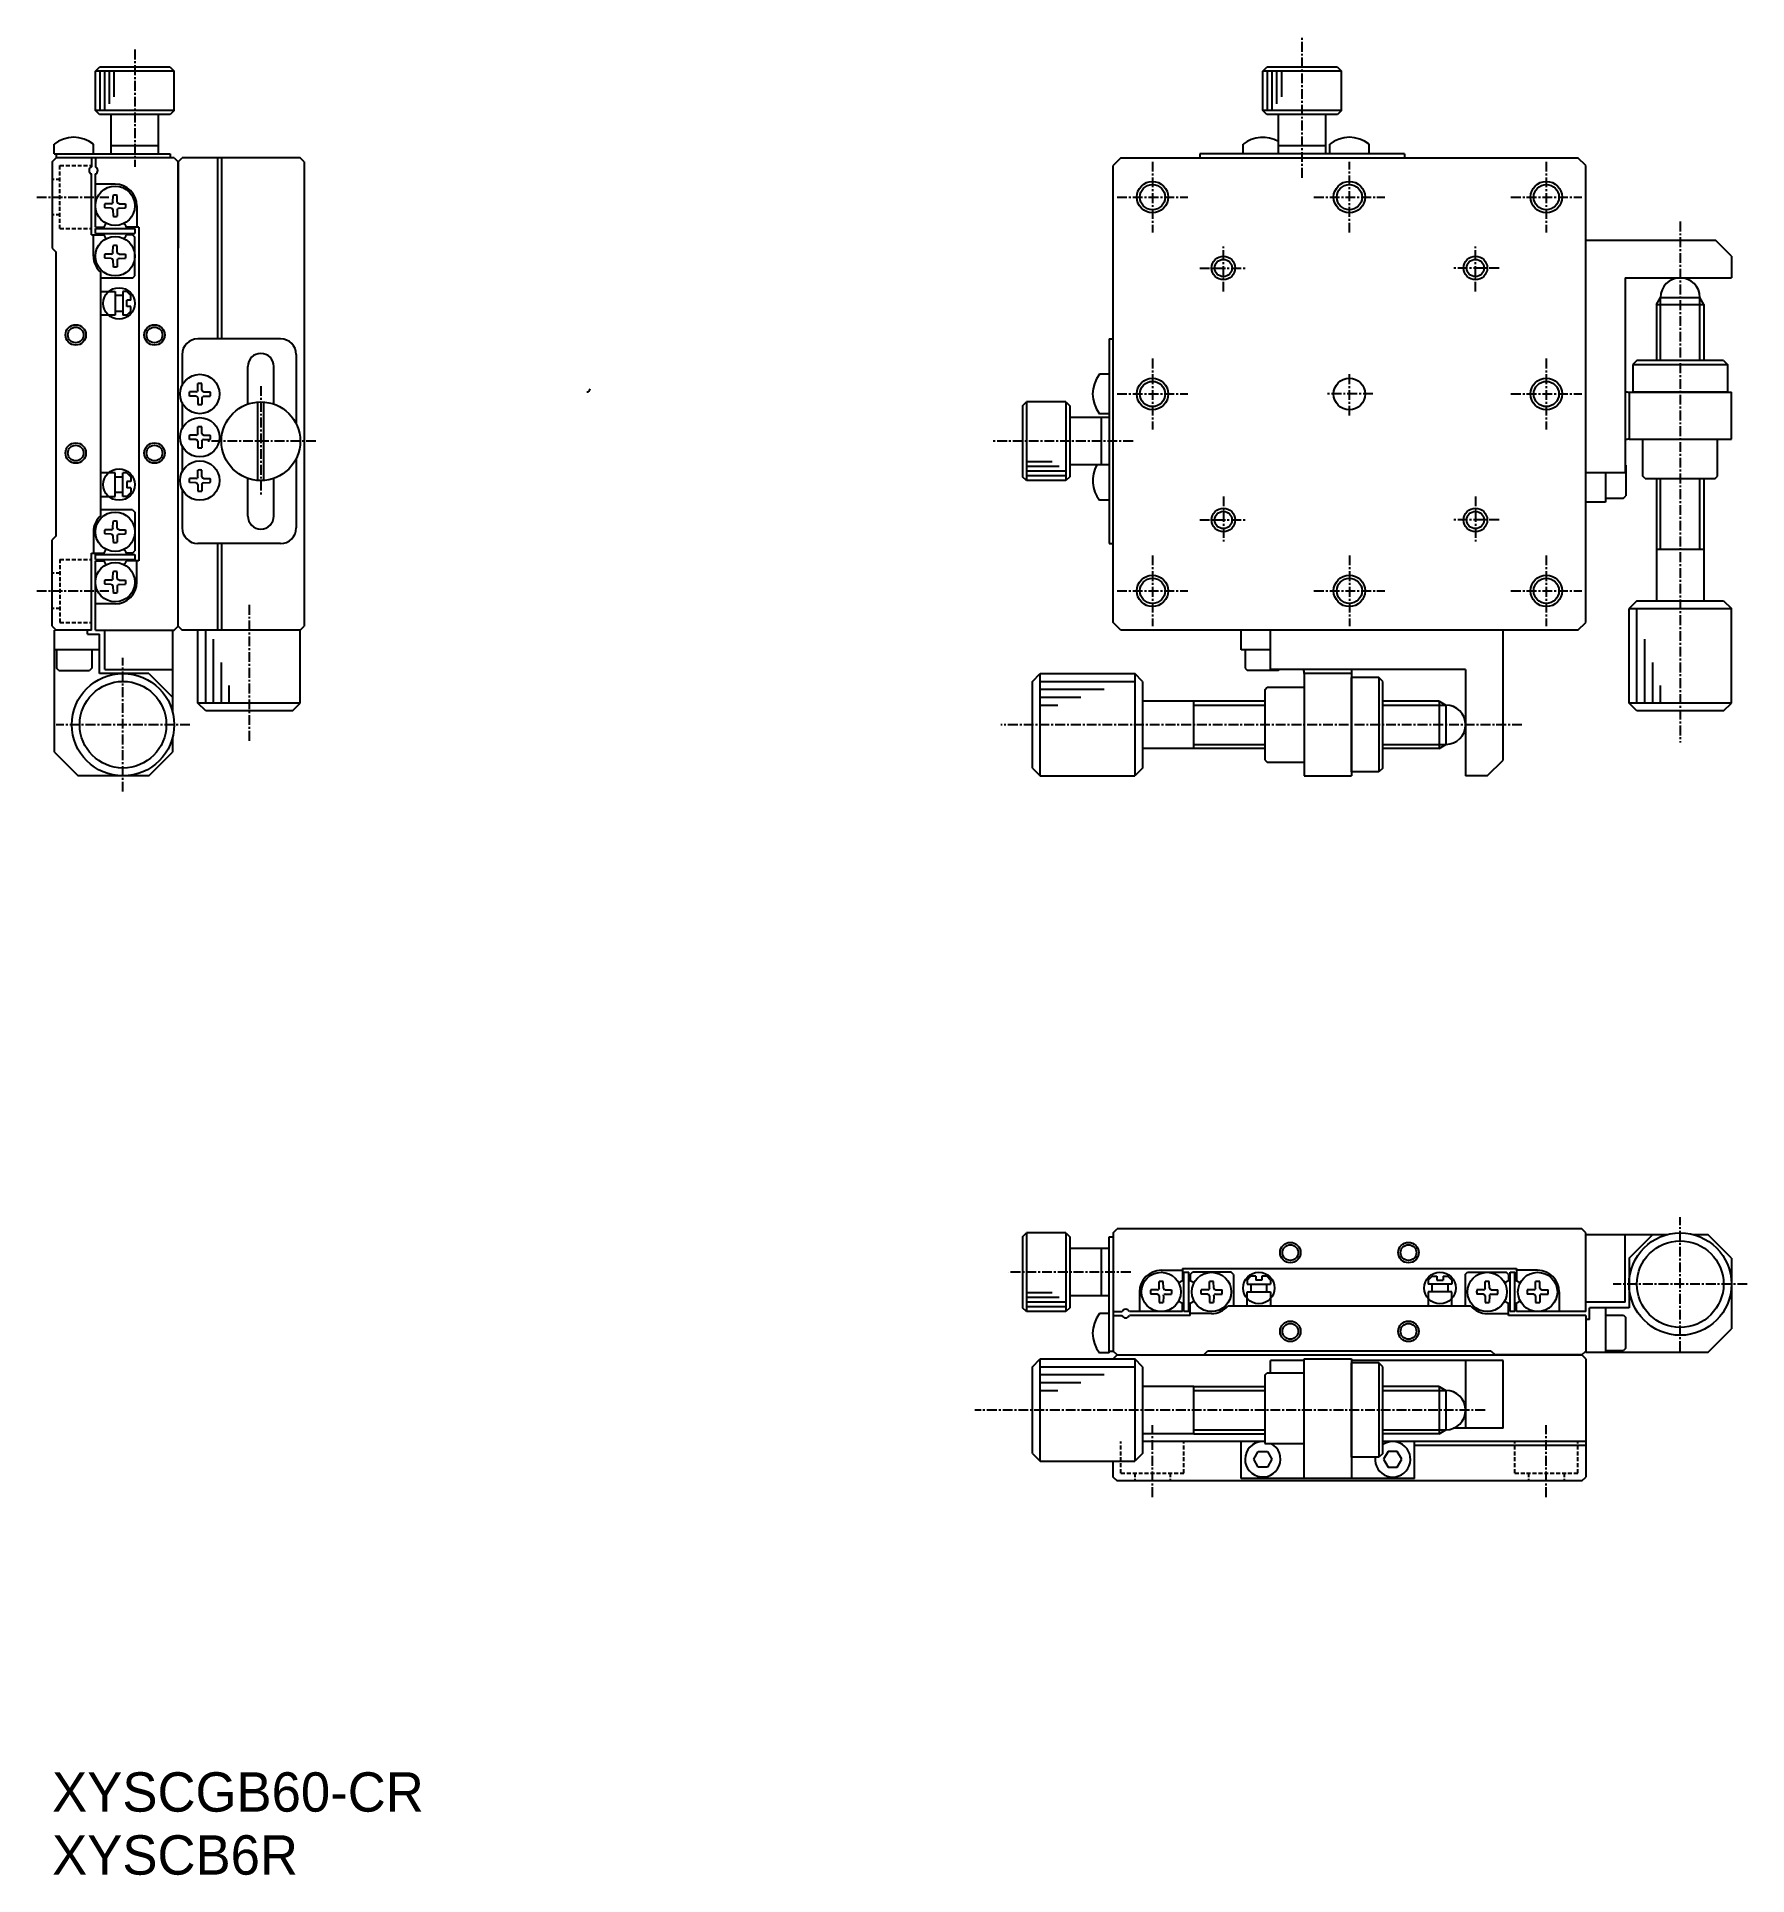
# Model space of a CAD drawing. Extents: x 151 to 368, y 25 to 259.
import ezdxf

# ---------------------------------------------------------------- set-up
doc = ezdxf.new("R2010")
doc.units = 0
doc.linetypes.add('CENTER', pattern=[2, 1.25, -0.25, 0.25, -0.25])
doc.linetypes.add('DASHED', pattern=[0.75, 0.5, -0.25])
doc.layers.get('0').update_dxf_attribs({"linetype": 'CONTINUOUS'})
for name, color, linetype in [('001', 7, 'CONTINUOUS'), ('006', 7, 'CONTINUOUS'), ('CENTER', 1, 'CENTER')]:
    doc.layers.add(name, color=color, linetype=linetype)

# ---------------------------------------------------------------- blocks, each defined once
blk = doc.blocks.new('ETC-2')
at = {"layer": '001'}
for p, q in [((177.239538, 52.946745), (176.662188, 51.946745)), ((176.662188, 51.946745), (177.239538, 50.946745)), ((178.394239, 52.946745), (177.239538, 52.946745)), ((178.971589, 51.946745), (178.394239, 52.946745)), ((178.394239, 50.946745), (178.971589, 51.946745)), ((177.239538, 50.946745), (178.394239, 50.946745))]:
    blk.add_line(p, q, dxfattribs=at)
blk = doc.blocks.new('ETC-3')
at = {"layer": '001'}
for p, q in [((160.162186, 51.946745), (160.739536, 52.946745)), ((160.739536, 50.946745), (160.162186, 51.946745)), ((160.739536, 52.946745), (161.894237, 52.946745)), ((161.894237, 52.946745), (162.471587, 51.946745)), ((162.471587, 51.946745), (161.894237, 50.946745)), ((161.894237, 50.946745), (160.739536, 50.946745))]:
    blk.add_line(p, q, dxfattribs=at)

msp = doc.modelspace()

# ---------------------------------------------------------------- linework, layer by layer
at = {"color": 3, "linetype": 'CONTINUOUS'}
for p, q in [((168.41, 254.42), (158.41, 254.42)), ((159.01, 249.42), (159.01, 254.42)), ((159.61, 249.42), (159.61, 254.42)), ((160.21, 250.28), (160.21, 254.42)), ((160.81, 251.15), (160.81, 254.42)), ((316.61, 254.42), (306.61, 254.42)), ((307.21, 249.42), (307.21, 254.42)), ((307.81, 249.42), (307.81, 254.42)), ((308.41, 250.28), (308.41, 254.42)), ((309.01, 251.15), (309.01, 254.42)), ((168.41, 249.42), (158.41, 249.42)), ((316.61, 249.42), (306.61, 249.42)), ((357.11, 217.67), (357.11, 225.67)), ((362.11, 217.67), (362.11, 225.67)), ((353.61, 217.17), (365.61, 217.17)), ((276.61, 212.42), (276.61, 202.42)), ((281.61, 212.42), (281.61, 202.42)), ((279.88, 204.82), (276.61, 204.82)), ((280.75, 204.22), (276.61, 204.22)), ((281.61, 203.62), (276.61, 203.62)), ((281.61, 203.02), (276.61, 203.02)), ((357.11, 193.67), (357.11, 202.67)), ((362.11, 193.67), (362.11, 202.67)), ((353.11, 186.17), (366.11, 186.17)), ((354.11, 174.17), (354.11, 186.17)), ((172.41, 174.17), (172.41, 183.42)), ((173.41, 174.17), (173.41, 182.29)), ((355.11, 174.17), (355.11, 182.29)), ((174.41, 174.17), (174.41, 179.34)), ((278.36, 164.92), (278.36, 177.92)), ((290.36, 177.92), (290.36, 164.92)), ((356.11, 174.17), (356.11, 179.34)), ((175.41, 174.17), (175.41, 176.4)), ((278.36, 176.92), (290.36, 176.92)), ((278.36, 175.92), (286.48, 175.92)), ((321.36, 177.42), (321.36, 165.42)), ((357.11, 174.17), (357.11, 176.4)), ((184.41, 174.17), (171.41, 174.17)), ((278.36, 174.92), (283.53, 174.92)), ((278.36, 173.92), (280.6, 173.92)), ((297.86, 173.92), (306.86, 173.92)), ((321.86, 173.92), (329.86, 173.92)), ((366.11, 174.17), (353.11, 174.17)), ((297.86, 168.92), (306.86, 168.92)), ((321.86, 168.92), (329.86, 168.92)), ((276.61, 106.88), (276.61, 96.88)), ((281.61, 106.88), (281.61, 96.88)), ((279.88, 99.28), (276.61, 99.28)), ((280.75, 98.68), (276.61, 98.68)), ((281.61, 98.08), (276.61, 98.08)), ((281.61, 97.48), (276.61, 97.48)), ((278.36, 77.88), (278.36, 90.88)), ((278.36, 89.88), (290.36, 89.88)), ((278.36, 88.88), (286.48, 88.88)), ((290.36, 90.88), (290.36, 77.88)), ((321.36, 90.38), (321.36, 78.38)), ((278.36, 87.88), (283.53, 87.88)), ((278.36, 86.88), (280.6, 86.88)), ((297.86, 86.88), (306.86, 86.88)), ((321.86, 86.88), (329.86, 86.88)), ((297.86, 81.88), (306.86, 81.88)), ((321.86, 81.88), (329.86, 81.88))]:
    msp.add_line(p, q, dxfattribs=at)
at = {"color": 3, "linetype": 'DASHED'}
for p, q in [((153.91, 240.67), (152.91, 240.67)), ((153.91, 234.42), (153.91, 242.42)), ((153.91, 242.42), (157.91, 242.42)), ((153.91, 236.17), (152.91, 236.17)), ((153.91, 234.42), (157.91, 234.42)), ((153.91, 192.42), (153.91, 184.42)), ((153.91, 192.42), (157.91, 192.42)), ((153.91, 190.67), (152.91, 190.67)), ((153.91, 186.17), (152.91, 186.17)), ((153.91, 184.42), (157.91, 184.42)), ((288.61, 76.38), (288.61, 80.38)), ((296.61, 76.38), (296.61, 80.38)), ((338.61, 76.38), (338.61, 80.38)), ((346.61, 76.38), (346.61, 80.38)), ((288.61, 76.38), (296.61, 76.38)), ((290.36, 76.38), (290.36, 75.38)), ((294.86, 76.38), (294.86, 75.38)), ((338.61, 76.38), (346.61, 76.38)), ((340.36, 76.38), (340.36, 75.38)), ((344.86, 76.38), (344.86, 75.38))]:
    msp.add_line(p, q, dxfattribs=at)
at = {"color": 3, "linetype": 'CONTINUOUS'}
for centre, radius in [((292.61, 238.42), 2), ((317.61, 238.42), 2), ((342.61, 238.42), 2), ((301.61, 229.42), 1.5), ((333.61, 229.42), 1.5), ((161.41, 224.92), 2), ((155.91, 220.92), 1.3), ((165.91, 220.92), 1.3), ((292.61, 213.42), 2), ((342.61, 213.42), 2), ((155.91, 205.92), 1.3), ((165.91, 205.92), 1.3), ((161.41, 201.92), 2), ((301.61, 197.42), 1.5), ((333.61, 197.42), 1.5), ((292.61, 188.42), 2), ((317.61, 188.42), 2), ((342.61, 188.42), 2), ((161.91, 171.42), 5.5), ((310.11, 104.38), 1.3), ((325.11, 104.38), 1.3), ((359.61, 100.38), 5.5), ((306.11, 99.88), 2), ((329.11, 99.88), 2), ((310.11, 94.38), 1.3), ((325.11, 94.38), 1.3)]:
    msp.add_circle(centre, radius, dxfattribs=at)
at = {"layer": '001'}
for p, q in [((158.41, 254.42), (158.91, 254.92)), ((167.91, 254.92), (158.91, 254.92)), ((167.91, 254.92), (168.41, 254.42)), ((306.61, 254.42), (307.11, 254.92)), ((316.11, 254.92), (307.11, 254.92)), ((316.11, 254.92), (316.61, 254.42)), ((158.41, 249.42), (158.41, 254.42)), ((168.41, 249.42), (168.41, 254.42)), ((306.61, 249.42), (306.61, 254.42)), ((316.61, 249.42), (316.61, 254.42)), ((158.91, 248.92), (158.41, 249.42)), ((167.91, 248.92), (158.91, 248.92)), ((160.41, 243.92), (160.41, 248.92)), ((166.41, 243.92), (166.41, 248.92)), ((168.41, 249.42), (167.91, 248.92)), ((307.11, 248.92), (306.61, 249.42)), ((316.11, 248.92), (307.11, 248.92)), ((308.61, 243.92), (308.61, 248.92)), ((314.61, 243.92), (314.61, 248.92)), ((316.61, 249.42), (316.11, 248.92)), ((152.91, 242.92), (153.41, 243.42)), ((152.91, 242.92), (152.91, 231.92)), ((153.16, 243.92), (153.16, 245.14)), ((153.16, 243.92), (167.91, 243.92)), ((153.41, 243.92), (153.41, 243.42)), ((168.41, 243.42), (153.41, 243.42)), ((157.91, 243.42), (157.91, 242.28)), ((158.16, 243.92), (158.16, 245.14)), ((158.41, 243.42), (158.41, 242.28)), ((166.41, 244.92), (160.41, 244.92)), ((167.91, 243.92), (167.91, 243.42)), ((168.41, 243.42), (168.91, 242.92)), ((168.91, 242.92), (169.41, 243.42)), ((168.91, 183.92), (168.91, 242.92)), ((168.91, 242.92), (168.91, 231.92)), ((184.41, 243.42), (169.41, 243.42)), ((173.91, 243.42), (173.91, 220.42)), ((174.41, 243.42), (174.41, 220.42)), ((184.91, 242.92), (184.41, 243.42)), ((184.91, 242.92), (184.91, 183.92)), ((288.61, 243.42), (287.61, 242.42)), ((288.61, 243.42), (346.61, 243.42)), ((324.61, 243.92), (298.61, 243.92)), ((298.61, 243.92), (298.61, 243.42)), ((304.11, 243.92), (304.11, 245.14)), ((314.61, 244.92), (308.61, 244.92)), ((315.11, 243.92), (315.11, 245.14)), ((320.11, 243.92), (320.11, 245.14)), ((324.61, 243.92), (324.61, 243.42)), ((347.61, 242.42), (346.61, 243.42)), ((157.91, 233.62), (157.91, 241.36)), ((158.41, 234.62), (158.41, 241.36)), ((287.61, 184.42), (287.61, 242.42)), ((347.61, 184.42), (347.61, 242.42)), ((160.91, 240.07), (158.41, 240.07)), ((160.64, 237.8), (160.65, 238.64)), ((161.19, 237.8), (161.17, 238.64)), ((160.41, 237.59), (159.59, 237.58)), ((160.41, 237.04), (159.59, 237.06)), ((160.41, 237.59), (160.58, 237.67)), ((160.41, 237.04), (160.58, 236.97)), ((160.64, 237.8), (160.58, 237.67)), ((160.64, 236.84), (160.58, 236.97)), ((160.64, 236.84), (160.65, 235.99)), ((161.19, 236.84), (161.17, 235.99)), ((161.19, 237.8), (161.25, 237.67)), ((161.19, 236.84), (161.25, 236.97)), ((161.41, 237.59), (161.25, 237.67)), ((161.41, 237.04), (161.25, 236.97)), ((161.41, 237.59), (162.24, 237.58)), ((161.41, 237.04), (162.24, 237.06)), ((163.66, 237.32), (163.66, 234.62)), ((157.91, 233.62), (159.5, 233.62)), ((158.16, 230.92), (158.16, 233.62)), ((158.41, 234.62), (159.5, 234.62)), ((158.41, 234.42), (163.41, 234.42)), ((158.41, 233.82), (158.41, 234.42)), ((158.41, 233.82), (163.41, 233.82)), ((163.91, 234.62), (162.33, 234.62)), ((163.11, 233.62), (162.33, 233.62)), ((163.11, 233.62), (163.41, 233.32)), ((163.41, 234.42), (163.41, 233.82)), ((163.91, 234.62), (163.91, 192.22)), ((152.91, 231.92), (153.41, 231.42)), ((153.41, 195.42), (153.41, 231.42)), ((160.41, 231.19), (159.59, 231.18)), ((160.41, 231.19), (160.58, 231.27)), ((160.64, 231.4), (160.58, 231.27)), ((160.64, 231.4), (160.65, 232.24)), ((161.19, 231.4), (161.17, 232.24)), ((161.19, 231.4), (161.25, 231.27)), ((161.41, 231.19), (161.25, 231.27)), ((161.41, 231.19), (162.24, 231.18)), ((163.41, 228.42), (163.41, 233.32)), ((364.11, 232.92), (347.61, 232.92)), ((366.11, 230.92), (364.11, 232.92)), ((159.11, 198), (159.11, 228.84)), ((160.41, 230.64), (159.59, 230.66)), ((160.41, 230.64), (160.58, 230.57)), ((160.64, 230.44), (160.58, 230.57)), ((160.64, 230.44), (160.65, 229.59)), ((161.19, 230.44), (161.17, 229.59)), ((161.19, 230.44), (161.25, 230.57)), ((161.41, 230.64), (161.25, 230.57)), ((161.41, 230.64), (162.24, 230.66)), ((366.11, 230.92), (366.11, 228.17)), ((163.11, 228.12), (159.11, 228.12)), ((163.11, 228.12), (163.41, 228.42)), ((352.61, 228.17), (352.61, 203.42)), ((352.61, 228.17), (366.11, 228.17)), ((159.11, 226.42), (160.91, 226.42)), ((160.91, 226.42), (160.91, 223.42)), ((161.91, 225.92), (160.91, 225.92)), ((161.91, 226.42), (161.91, 223.42)), ((162.41, 226.42), (161.91, 226.42)), ((162.41, 226.42), (162.91, 225.92)), ((162.41, 224.52), (162.41, 225.32)), ((162.91, 225.32), (162.41, 225.32)), ((162.91, 224.52), (162.41, 224.52)), ((162.91, 225.32), (162.91, 225.92)), ((162.91, 223.92), (162.91, 224.52)), ((356.61, 224.8), (357.11, 225.67)), ((356.61, 224.8), (356.61, 217.67)), ((356.61, 224.8), (362.61, 224.8)), ((357.11, 225.67), (362.11, 225.67)), ((362.61, 224.8), (362.11, 225.67)), ((362.61, 224.8), (362.61, 217.67)), ((160.91, 223.42), (159.11, 223.42)), ((160.91, 223.92), (161.91, 223.92)), ((162.41, 223.42), (161.91, 223.42)), ((162.41, 223.42), (162.91, 223.92)), ((181.91, 220.42), (171.41, 220.42)), ((287.11, 220.42), (287.11, 194.42)), ((287.11, 220.42), (287.61, 220.42)), ((169.41, 218.42), (169.41, 214.51)), ((183.91, 218.42), (183.91, 209.6)), ((354.11, 217.67), (353.61, 217.17)), ((353.61, 217.17), (353.61, 213.67)), ((365.11, 217.67), (354.11, 217.67)), ((365.11, 217.67), (365.61, 217.17)), ((365.61, 217.17), (365.61, 213.67)), ((177.76, 212.06), (177.76, 216.92)), ((181.06, 212.2), (181.06, 216.92)), ((287.11, 215.92), (285.89, 215.92)), ((171.18, 213.69), (170.34, 213.68)), ((171.18, 213.14), (170.34, 213.16)), ((171.18, 213.69), (171.32, 213.75)), ((171.18, 213.14), (171.32, 213.08)), ((171.39, 213.92), (171.32, 213.75)), ((171.39, 212.92), (171.32, 213.08)), ((171.39, 213.92), (171.4, 214.74)), ((171.39, 212.92), (171.4, 212.09)), ((171.94, 213.92), (171.92, 214.74)), ((171.94, 212.92), (171.92, 212.09)), ((171.94, 213.92), (172.01, 213.75)), ((171.94, 212.92), (172.01, 213.08)), ((172.15, 213.69), (172.01, 213.75)), ((172.15, 213.14), (172.01, 213.08)), ((172.15, 213.69), (172.99, 213.68)), ((172.15, 213.14), (172.99, 213.16)), ((353.11, 213.67), (366.11, 213.67)), ((353.11, 213.67), (353.11, 207.67)), ((365.61, 213.67), (353.61, 213.67)), ((366.11, 207.67), (366.11, 213.67)), ((169.41, 212.33), (169.41, 209.51)), ((169.41, 212.33), (169.41, 209.01)), ((179.01, 202.44), (179.01, 212.4)), ((179.81, 202.44), (179.81, 212.4)), ((276.11, 211.92), (276.61, 212.42)), ((276.11, 211.92), (276.11, 202.92)), ((281.61, 212.42), (276.61, 212.42)), ((281.61, 212.42), (282.11, 211.92)), ((282.11, 211.92), (282.11, 202.92)), ((287.11, 210.42), (282.11, 210.42)), ((287.11, 210.92), (285.89, 210.92)), ((286.11, 210.42), (286.11, 204.42)), ((171.18, 208.19), (170.34, 208.18)), ((171.18, 208.19), (171.32, 208.25)), ((171.39, 208.42), (171.32, 208.25)), ((171.39, 208.42), (171.4, 209.24)), ((171.94, 208.42), (171.92, 209.24)), ((171.94, 208.42), (172.01, 208.25)), ((172.15, 208.19), (172.01, 208.25)), ((172.15, 208.19), (172.99, 208.18)), ((169.41, 206.83), (169.41, 203.51)), ((171.18, 207.64), (170.34, 207.66)), ((171.18, 207.64), (171.32, 207.58)), ((171.39, 207.42), (171.32, 207.58)), ((171.39, 207.42), (171.4, 206.59)), ((171.94, 207.42), (171.92, 206.59)), ((171.94, 207.42), (172.01, 207.58)), ((172.15, 207.64), (172.01, 207.58)), ((172.15, 207.64), (172.99, 207.66)), ((353.11, 207.67), (366.11, 207.67)), ((354.86, 202.97), (354.86, 207.67)), ((364.36, 202.97), (364.36, 207.67)), ((160.91, 203.42), (159.11, 203.42)), ((160.91, 200.42), (160.91, 203.42)), ((161.91, 200.42), (161.91, 203.42)), ((162.41, 203.42), (161.91, 203.42)), ((162.41, 203.42), (162.91, 202.92)), ((171.39, 202.92), (171.4, 203.74)), ((171.94, 202.92), (171.92, 203.74)), ((183.91, 205.24), (183.91, 196.42)), ((287.11, 204.42), (282.11, 204.42)), ((352.61, 203.42), (347.61, 203.42)), ((350.11, 203.42), (350.11, 199.67)), ((352.71, 204.37), (352.61, 204.47)), ((352.71, 204.37), (352.71, 200.47)), ((160.91, 202.92), (161.91, 202.92)), ((161.91, 200.92), (160.91, 200.92)), ((162.91, 202.32), (162.41, 202.32)), ((162.41, 202.32), (162.41, 201.52)), ((162.91, 201.52), (162.41, 201.52)), ((162.41, 200.42), (162.91, 200.92)), ((162.91, 202.92), (162.91, 202.32)), ((162.91, 201.52), (162.91, 200.92)), ((169.41, 201.33), (169.41, 196.42)), ((171.18, 202.69), (170.34, 202.68)), ((171.18, 202.14), (170.34, 202.16)), ((171.18, 202.69), (171.32, 202.75)), ((171.18, 202.14), (171.32, 202.08)), ((171.39, 202.92), (171.32, 202.75)), ((171.39, 201.92), (171.32, 202.08)), ((171.39, 201.92), (171.4, 201.09)), ((171.94, 201.92), (171.92, 201.09)), ((171.94, 202.92), (172.01, 202.75)), ((171.94, 201.92), (172.01, 202.08)), ((172.15, 202.69), (172.01, 202.75)), ((172.15, 202.14), (172.01, 202.08)), ((172.15, 202.69), (172.99, 202.68)), ((172.15, 202.14), (172.99, 202.16)), ((177.76, 197.92), (177.76, 202.77)), ((181.06, 197.92), (181.06, 202.63)), ((276.61, 202.42), (276.11, 202.92)), ((281.61, 202.42), (276.61, 202.42)), ((282.11, 202.92), (281.61, 202.42)), ((355.16, 202.67), (354.86, 202.97)), ((355.16, 202.67), (364.06, 202.67)), ((356.61, 202.67), (356.61, 187.17)), ((362.61, 202.67), (362.61, 187.17)), ((364.06, 202.67), (364.36, 202.97)), ((159.11, 200.42), (160.91, 200.42)), ((163.11, 198.72), (159.11, 198.72)), ((162.41, 200.42), (161.91, 200.42)), ((163.11, 198.72), (163.41, 198.42)), ((287.11, 199.92), (285.89, 199.92)), ((350.11, 199.67), (347.61, 199.67)), ((350.11, 200.17), (352.41, 200.17)), ((352.41, 200.17), (352.71, 200.47)), ((160.41, 196.19), (159.59, 196.18)), ((160.41, 196.19), (160.58, 196.27)), ((160.64, 196.4), (160.58, 196.27)), ((160.64, 196.4), (160.65, 197.24)), ((161.19, 196.4), (161.17, 197.24)), ((161.19, 196.4), (161.25, 196.27)), ((161.41, 196.19), (161.25, 196.27)), ((161.41, 196.19), (162.24, 196.18)), ((163.41, 198.42), (163.41, 193.52)), ((153.41, 195.42), (152.91, 194.92)), ((152.91, 183.92), (152.91, 194.92)), ((158.16, 195.92), (158.16, 193.22)), ((160.41, 195.64), (159.59, 195.66)), ((160.41, 195.64), (160.58, 195.57)), ((160.64, 195.44), (160.58, 195.57)), ((160.64, 195.44), (160.65, 194.59)), ((161.19, 195.44), (161.17, 194.59)), ((161.19, 195.44), (161.25, 195.57)), ((161.41, 195.64), (161.25, 195.57)), ((161.41, 195.64), (162.24, 195.66)), ((168.91, 183.92), (168.91, 194.92)), ((181.91, 194.42), (171.41, 194.42)), ((173.91, 194.42), (173.91, 183.42)), ((174.41, 194.42), (174.41, 183.42)), ((287.11, 194.42), (287.61, 194.42)), ((157.91, 183.42), (157.91, 193.22)), ((157.91, 193.22), (159.5, 193.22)), ((158.41, 193.02), (163.41, 193.02)), ((158.41, 192.42), (158.41, 193.02)), ((158.41, 192.42), (163.41, 192.42)), ((158.41, 183.42), (158.41, 192.22)), ((158.41, 192.22), (159.5, 192.22)), ((163.11, 193.22), (162.33, 193.22)), ((163.91, 192.22), (162.33, 192.22)), ((163.11, 193.22), (163.41, 193.52)), ((163.41, 193.02), (163.41, 192.42)), ((163.66, 189.52), (163.66, 192.22)), ((362.61, 193.67), (356.61, 193.67)), ((160.41, 189.79), (159.59, 189.78)), ((160.41, 189.24), (159.59, 189.26)), ((160.41, 189.79), (160.58, 189.87)), ((160.41, 189.24), (160.58, 189.17)), ((160.64, 190), (160.58, 189.87)), ((160.64, 189.04), (160.58, 189.17)), ((160.64, 190), (160.65, 190.84)), ((161.19, 190), (161.17, 190.84)), ((161.19, 190), (161.25, 189.87)), ((161.19, 189.04), (161.25, 189.17)), ((161.41, 189.79), (161.25, 189.87)), ((161.41, 189.24), (161.25, 189.17)), ((161.41, 189.79), (162.24, 189.78)), ((161.41, 189.24), (162.24, 189.26)), ((160.64, 189.04), (160.65, 188.19)), ((161.19, 189.04), (161.17, 188.19)), ((354.11, 187.17), (353.11, 186.17)), ((354.11, 187.17), (365.11, 187.17)), ((365.11, 187.17), (366.11, 186.17)), ((160.91, 186.77), (158.41, 186.77)), ((353.11, 174.17), (353.11, 186.17)), ((366.11, 174.17), (366.11, 186.17)), ((152.91, 183.92), (153.41, 183.42)), ((153.21, 167.92), (153.21, 183.42)), ((157.91, 183.42), (153.21, 183.42)), ((157.41, 182.92), (157.41, 183.42)), ((157.41, 182.92), (158.91, 182.92)), ((158.41, 183.42), (168.41, 183.42)), ((158.91, 177.92), (158.91, 182.92)), ((159.61, 178.42), (159.61, 183.42)), ((168.21, 183.42), (168.21, 173.02)), ((168.41, 183.42), (168.91, 183.92)), ((168.91, 183.92), (169.41, 183.42)), ((184.41, 183.42), (169.41, 183.42)), ((171.41, 174.17), (171.41, 183.42)), ((184.41, 183.42), (184.91, 183.92)), ((184.41, 174.17), (184.41, 183.42)), ((288.61, 183.42), (287.61, 184.42)), ((346.61, 183.42), (288.61, 183.42)), ((303.86, 180.92), (303.86, 183.42)), ((307.61, 178.42), (307.61, 183.42)), ((337.11, 166.92), (337.11, 183.42)), ((346.61, 183.42), (347.61, 184.42)), ((158.91, 180.92), (153.21, 180.92)), ((153.46, 180.92), (153.46, 178.62)), ((157.96, 180.92), (157.96, 178.62)), ((307.61, 180.92), (303.86, 180.92)), ((304.36, 180.92), (304.36, 178.62)), ((153.76, 178.32), (153.46, 178.62)), ((153.76, 178.32), (157.66, 178.32)), ((157.96, 178.62), (157.66, 178.32)), ((165.21, 177.92), (158.91, 177.92)), ((159.61, 178.42), (168.21, 178.42)), ((165.21, 177.92), (168.21, 174.92)), ((277.36, 176.92), (278.36, 177.92)), ((278.36, 177.92), (290.36, 177.92)), ((291.36, 176.92), (290.36, 177.92)), ((304.36, 178.62), (304.66, 178.32)), ((308.56, 178.32), (304.66, 178.32)), ((332.36, 178.42), (307.61, 178.42)), ((308.56, 178.32), (308.66, 178.42)), ((311.86, 177.92), (311.86, 164.92)), ((317.86, 177.92), (311.86, 177.92)), ((317.86, 177.92), (317.86, 164.92)), ((332.36, 178.42), (332.36, 164.92)), ((277.36, 165.92), (277.36, 176.92)), ((291.36, 176.92), (291.36, 165.92)), ((306.86, 175.87), (307.16, 176.17)), ((306.86, 175.87), (306.86, 166.97)), ((307.16, 176.17), (311.86, 176.17)), ((317.86, 165.42), (317.86, 177.42)), ((321.36, 177.42), (317.86, 177.42)), ((321.86, 176.92), (321.36, 177.42)), ((321.86, 165.92), (321.86, 176.92)), ((172.41, 173.17), (171.41, 174.17)), ((183.41, 173.17), (172.41, 173.17)), ((183.41, 173.17), (184.41, 174.17)), ((306.86, 174.42), (291.36, 174.42)), ((297.86, 168.42), (297.86, 174.42)), ((329, 174.42), (321.86, 174.42)), ((329, 174.42), (329, 168.42)), ((329, 174.42), (329.86, 173.92)), ((329.86, 173.92), (329.86, 168.92)), ((354.11, 173.17), (353.11, 174.17)), ((365.11, 173.17), (354.11, 173.17)), ((365.11, 173.17), (366.11, 174.17)), ((168.21, 169.82), (168.21, 167.92)), ((306.86, 168.42), (291.36, 168.42)), ((329, 168.42), (321.86, 168.42)), ((329, 168.42), (329.86, 168.92)), ((153.21, 167.92), (156.21, 164.92)), ((165.21, 164.92), (168.21, 167.92)), ((277.36, 165.92), (278.36, 164.92)), ((291.36, 165.92), (290.36, 164.92)), ((306.86, 166.97), (307.16, 166.67)), ((307.16, 166.67), (311.86, 166.67)), ((321.86, 165.92), (321.36, 165.42)), ((335.11, 164.92), (337.11, 166.92)), ((165.21, 164.92), (156.21, 164.92)), ((278.36, 164.92), (290.36, 164.92)), ((311.86, 164.92), (317.86, 164.92)), ((321.36, 165.42), (317.86, 165.42)), ((335.11, 164.92), (332.36, 164.92)), ((276.11, 106.38), (276.61, 106.88)), ((276.11, 106.38), (276.11, 97.38)), ((281.61, 106.88), (276.61, 106.88)), ((281.61, 106.88), (282.11, 106.38)), ((282.11, 106.38), (282.11, 97.38)), ((287.11, 91.63), (287.11, 106.38)), ((287.11, 106.38), (287.61, 106.38)), ((287.61, 106.88), (288.11, 107.38)), ((287.61, 106.88), (287.61, 91.88)), ((347.11, 107.38), (288.11, 107.38)), ((347.61, 106.88), (347.11, 107.38)), ((347.61, 96.88), (347.61, 106.88)), ((347.61, 106.68), (358.01, 106.68)), ((352.61, 98.08), (352.61, 106.68)), ((353.11, 103.68), (356.11, 106.68)), ((361.21, 106.68), (363.11, 106.68)), ((366.11, 103.68), (363.11, 106.68)), ((287.11, 104.88), (282.11, 104.88)), ((286.11, 104.88), (286.11, 98.88)), ((353.11, 103.68), (353.11, 97.38)), ((366.11, 103.68), (366.11, 94.68)), ((293.44, 99.88), (293.45, 100.7)), ((293.71, 102.13), (296.41, 102.13)), ((293.99, 99.88), (293.97, 100.7)), ((296.41, 102.38), (338.81, 102.38)), ((296.41, 102.38), (296.41, 100.79)), ((296.61, 96.88), (296.61, 101.88)), ((296.61, 101.88), (297.21, 101.88)), ((297.21, 96.88), (297.21, 101.88)), ((297.41, 101.58), (297.71, 101.88)), ((297.41, 101.58), (297.41, 100.79)), ((302.61, 101.88), (297.71, 101.88)), ((299.84, 99.88), (299.85, 100.7)), ((300.39, 99.88), (300.37, 100.7)), ((302.91, 101.58), (302.61, 101.88)), ((302.91, 101.58), (302.91, 97.58)), ((304.61, 100.88), (305.11, 101.38)), ((304.61, 100.88), (304.61, 100.38)), ((305.71, 101.38), (305.11, 101.38)), ((305.71, 101.38), (305.71, 100.88)), ((306.51, 100.88), (305.71, 100.88)), ((307.11, 101.38), (306.51, 101.38)), ((306.51, 101.38), (306.51, 100.88)), ((307.61, 100.88), (307.11, 101.38)), ((307.61, 100.88), (307.61, 100.38)), ((327.61, 100.88), (328.11, 101.38)), ((327.61, 100.88), (327.61, 100.38)), ((328.11, 101.38), (328.71, 101.38)), ((328.71, 101.38), (328.71, 100.88)), ((328.71, 100.88), (329.51, 100.88)), ((329.51, 101.38), (330.11, 101.38)), ((329.51, 101.38), (329.51, 100.88)), ((330.61, 100.88), (330.11, 101.38)), ((330.61, 100.88), (330.61, 100.38)), ((332.31, 101.58), (332.61, 101.88)), ((332.31, 101.58), (332.31, 97.58)), ((332.61, 101.88), (337.51, 101.88)), ((334.84, 99.88), (334.85, 100.7)), ((335.39, 99.88), (335.37, 100.7)), ((337.81, 101.58), (337.51, 101.88)), ((337.81, 101.58), (337.81, 100.79)), ((338.01, 96.88), (338.01, 101.88)), ((338.01, 101.88), (338.61, 101.88)), ((338.61, 96.88), (338.61, 101.88)), ((338.81, 102.38), (338.81, 100.79)), ((341.51, 102.13), (338.81, 102.13)), ((341.24, 99.88), (341.25, 100.7)), ((341.79, 99.88), (341.77, 100.7)), ((287.11, 98.88), (282.11, 98.88)), ((290.96, 99.38), (290.96, 96.88)), ((293.23, 99.65), (292.39, 99.64)), ((293.23, 99.1), (292.39, 99.12)), ((293.23, 99.65), (293.37, 99.71)), ((293.23, 99.1), (293.37, 99.04)), ((293.44, 99.88), (293.37, 99.71)), ((293.44, 98.88), (293.37, 99.04)), ((293.44, 98.88), (293.45, 98.05)), ((293.99, 98.88), (293.97, 98.05)), ((293.99, 99.88), (294.06, 99.71)), ((293.99, 98.88), (294.06, 99.04)), ((294.2, 99.65), (294.06, 99.71)), ((294.2, 99.1), (294.06, 99.04)), ((294.2, 99.65), (295.04, 99.64)), ((294.2, 99.1), (295.04, 99.12)), ((299.63, 99.65), (298.79, 99.64)), ((299.63, 99.1), (298.79, 99.12)), ((299.63, 99.65), (299.77, 99.71)), ((299.63, 99.1), (299.77, 99.04)), ((299.84, 99.88), (299.77, 99.71)), ((299.84, 98.88), (299.77, 99.04)), ((299.84, 98.88), (299.85, 98.05)), ((300.39, 98.88), (300.37, 98.05)), ((300.39, 99.88), (300.46, 99.71)), ((300.39, 98.88), (300.46, 99.04)), ((300.6, 99.65), (300.46, 99.71)), ((300.6, 99.1), (300.46, 99.04)), ((300.6, 99.65), (301.44, 99.64)), ((300.6, 99.1), (301.44, 99.12)), ((304.61, 100.38), (307.61, 100.38)), ((304.61, 97.58), (304.61, 99.38)), ((304.61, 99.38), (307.61, 99.38)), ((305.11, 100.38), (305.11, 99.38)), ((307.11, 99.38), (307.11, 100.38)), ((307.61, 99.38), (307.61, 97.58)), ((330.61, 100.38), (327.61, 100.38)), ((327.61, 99.38), (327.61, 97.58)), ((330.61, 99.38), (327.61, 99.38)), ((328.11, 99.38), (328.11, 100.38)), ((330.11, 100.38), (330.11, 99.38)), ((330.61, 97.58), (330.61, 99.38)), ((334.63, 99.65), (333.79, 99.64)), ((334.63, 99.1), (333.79, 99.12)), ((334.63, 99.65), (334.77, 99.71)), ((334.63, 99.1), (334.77, 99.04)), ((334.84, 99.88), (334.77, 99.71)), ((334.84, 98.88), (334.77, 99.04)), ((334.84, 98.88), (334.85, 98.05)), ((335.39, 98.88), (335.37, 98.05)), ((335.39, 99.88), (335.46, 99.71)), ((335.39, 98.88), (335.46, 99.04)), ((335.6, 99.65), (335.46, 99.71)), ((335.6, 99.1), (335.46, 99.04)), ((335.6, 99.65), (336.44, 99.64)), ((335.6, 99.1), (336.44, 99.12)), ((341.03, 99.65), (340.19, 99.64)), ((341.03, 99.1), (340.19, 99.12)), ((341.03, 99.65), (341.17, 99.71)), ((341.03, 99.1), (341.17, 99.04)), ((341.24, 99.88), (341.17, 99.71)), ((341.24, 98.88), (341.17, 99.04)), ((341.24, 98.88), (341.25, 98.05)), ((341.79, 98.88), (341.77, 98.05)), ((341.79, 99.88), (341.86, 99.71)), ((341.79, 98.88), (341.86, 99.04)), ((342, 99.65), (341.86, 99.71)), ((342, 99.1), (341.86, 99.04)), ((342, 99.65), (342.84, 99.64)), ((342, 99.1), (342.84, 99.12)), ((344.26, 99.38), (344.26, 96.88)), ((352.61, 98.08), (347.61, 98.08)), ((276.61, 96.88), (276.11, 97.38)), ((281.61, 96.88), (276.61, 96.88)), ((282.11, 97.38), (281.61, 96.88)), ((287.11, 96.63), (285.89, 96.63)), ((287.61, 96.88), (288.76, 96.88)), ((287.61, 96.38), (288.76, 96.38)), ((296.41, 96.88), (289.67, 96.88)), ((297.41, 96.38), (289.67, 96.38)), ((296.41, 96.88), (296.41, 97.96)), ((297.21, 96.88), (296.61, 96.88)), ((297.41, 96.38), (297.41, 97.96)), ((300.11, 96.63), (297.41, 96.63)), ((333.03, 97.58), (302.19, 97.58)), ((335.11, 96.63), (337.81, 96.63)), ((337.81, 96.38), (337.81, 97.96)), ((347.61, 96.38), (337.81, 96.38)), ((338.61, 96.88), (338.01, 96.88)), ((338.81, 96.88), (338.81, 97.96)), ((347.61, 96.88), (338.81, 96.88)), ((347.61, 96.38), (347.61, 91.68)), ((348.11, 95.88), (347.61, 95.88)), ((353.11, 97.38), (348.11, 97.38)), ((348.11, 95.88), (348.11, 97.38)), ((350.11, 97.38), (350.11, 91.68)), ((350.11, 96.43), (352.41, 96.43)), ((352.41, 96.43), (352.71, 96.13)), ((352.71, 92.23), (352.71, 96.13)), ((363.11, 91.68), (366.11, 94.68)), ((287.11, 91.63), (285.89, 91.63)), ((287.11, 91.88), (287.61, 91.88)), ((288.11, 91.38), (287.61, 91.88)), ((288.11, 91.38), (287.61, 90.88)), ((288.11, 91.38), (347.11, 91.38)), ((288.11, 91.38), (299.11, 91.38)), ((299.11, 91.38), (299.61, 91.88)), ((335.61, 91.88), (299.61, 91.88)), ((335.61, 91.88), (336.11, 91.38)), ((347.11, 91.38), (336.11, 91.38)), ((347.11, 91.38), (347.61, 91.88)), ((347.61, 90.88), (347.11, 91.38)), ((363.11, 91.68), (347.61, 91.68)), ((350.11, 91.93), (352.41, 91.93)), ((352.71, 92.23), (352.41, 91.93)), ((277.36, 89.88), (278.36, 90.88)), ((277.36, 78.88), (277.36, 89.88)), ((278.36, 90.88), (290.36, 90.88)), ((291.36, 89.88), (290.36, 90.88)), ((291.36, 89.88), (291.36, 78.88)), ((306.86, 88.83), (307.16, 89.13)), ((306.86, 88.83), (306.86, 80.13)), ((307.16, 89.13), (311.86, 89.13)), ((311.86, 90.68), (307.61, 90.68)), ((307.61, 89.13), (307.61, 90.68)), ((311.86, 75.68), (311.86, 90.88)), ((311.86, 90.88), (317.86, 90.88)), ((317.86, 90.88), (317.86, 75.68)), ((337.11, 90.68), (317.86, 90.68)), ((317.86, 78.38), (317.86, 90.38)), ((321.36, 90.38), (317.86, 90.38)), ((321.86, 89.88), (321.36, 90.38)), ((321.86, 78.88), (321.86, 89.88)), ((332.36, 90.68), (332.36, 82.08)), ((337.11, 82.08), (337.11, 90.68)), ((347.61, 90.88), (347.61, 75.88)), ((297.86, 87.38), (291.36, 87.38)), ((297.86, 81.38), (297.86, 87.38)), ((297.86, 87.38), (306.86, 87.38)), ((329, 87.38), (321.86, 87.38)), ((329, 87.38), (329, 81.38)), ((329, 87.38), (329.86, 86.88)), ((329.86, 86.88), (329.86, 81.88)), ((329, 81.38), (329.86, 81.88)), ((337.11, 82.08), (330.84, 82.08)), ((297.86, 81.38), (291.36, 81.38)), ((306.86, 80.38), (291.36, 80.38)), ((297.86, 81.38), (306.86, 81.38)), ((303.86, 75.68), (303.86, 80.38)), ((306.86, 80.13), (311.86, 80.13)), ((329, 81.38), (321.86, 81.38)), ((347.61, 80.38), (321.86, 80.38)), ((325.86, 75.68), (325.86, 80.38)), ((347.61, 79.88), (325.86, 79.88)), ((277.36, 78.88), (278.36, 77.88)), ((278.36, 77.88), (290.36, 77.88)), ((287.61, 75.88), (287.61, 77.88)), ((291.36, 78.88), (290.36, 77.88)), ((321.36, 78.38), (317.86, 78.38)), ((321.86, 78.88), (321.36, 78.38)), ((288.11, 75.38), (287.61, 75.88)), ((287.61, 75.88), (288.11, 75.38)), ((347.11, 75.38), (288.11, 75.38)), ((325.86, 75.68), (303.86, 75.68)), ((347.11, 75.38), (347.61, 75.88)), ((347.11, 75.38), (347.61, 75.88))]:
    msp.add_line(p, q, dxfattribs=at)
for centre, radius in [((160.91, 237.32), 2.5), ((292.61, 238.42), 1.6), ((317.61, 238.42), 1.6), ((342.61, 238.42), 1.6), ((160.91, 230.92), 2.5), ((301.61, 229.42), 1.1), ((333.61, 229.42), 1.1), ((155.91, 220.92), 1), ((165.91, 220.92), 1), ((171.66, 213.42), 2.5), ((292.61, 213.42), 1.6), ((317.61, 213.42), 2), ((342.61, 213.42), 1.6), ((171.66, 207.92), 2.5), ((179.41, 207.42), 5), ((155.91, 205.92), 1), ((165.91, 205.92), 1), ((171.66, 202.42), 2.5), ((301.61, 197.42), 1.1), ((333.61, 197.42), 1.1), ((160.91, 195.92), 2.5), ((160.91, 189.52), 2.5), ((292.61, 188.42), 1.6), ((317.61, 188.42), 1.6), ((342.61, 188.42), 1.6), ((161.91, 171.42), 6.5), ((310.11, 104.38), 1), ((325.11, 104.38), 1), ((359.61, 100.38), 6.5), ((293.71, 99.38), 2.5), ((300.11, 99.38), 2.5), ((335.11, 99.38), 2.5), ((341.51, 99.38), 2.5), ((310.11, 94.38), 1), ((325.11, 94.38), 1)]:
    msp.add_circle(centre, radius, dxfattribs=at)
for centre, radius, start, end in [((155.66, 242.02), 4, 51.3178, 128.6822), ((306.61, 242.02), 4, 60, 128.6822), ((317.61, 242.02), 4, 51.3178, 128.6822), ((158.11, 241.82), 0.5, 113.5782, 246.4218), ((158.21, 241.82), 0.5, 293.5782, 66.4218), ((160.91, 237.32), 1.35, 78.8959, 101.1041), ((160.91, 237.32), 2.75, 0, 90), ((160.91, 237.32), 1.35, 168.8959, 191.1041), ((160.91, 237.32), 1.35, 258.8959, 281.1041), ((160.91, 237.32), 1.35, 348.8959, 11.1041), ((160.91, 234.12), 1.5, 139.4584, 168.463), ((160.91, 234.12), 1.5, 191.537, 220.5416), ((160.91, 234.12), 1.5, 11.537, 40.5416), ((160.91, 234.12), 1.5, 319.4584, 348.4631), ((160.91, 230.92), 1.35, 168.8959, 191.1041), ((160.91, 230.92), 1.35, 78.8959, 101.1041), ((160.91, 230.92), 1.35, 348.8959, 11.1041), ((160.91, 230.92), 2.75, 180, 229.1149), ((160.91, 230.92), 1.35, 258.8959, 281.1041), ((359.61, 225.67), 2.5, 0, 180), ((171.41, 218.42), 2, 90, 180), ((181.91, 218.42), 2, 0, 90), ((179.41, 216.92), 1.65, 0, 180), ((289.01, 213.42), 4, 141.3178, 218.6822), ((171.66, 213.42), 1.35, 168.8959, 191.1041), ((171.66, 213.42), 1.35, 78.8959, 101.1041), ((171.66, 213.42), 1.35, 348.8959, 11.1041), ((353.11, 216.67), 3, 260.4059, 270), ((171.66, 213.42), 1.35, 258.8959, 281.1041), ((171.66, 207.92), 1.35, 168.8959, 191.1041), ((171.66, 207.92), 1.35, 78.8959, 101.1041), ((171.66, 207.92), 1.35, 348.8959, 11.1041), ((171.66, 207.92), 1.35, 258.8959, 281.1041), ((353.11, 204.67), 3, 90, 99.5941), ((171.66, 202.42), 1.35, 78.8959, 101.1041), ((289.01, 202.42), 4, 150, 218.6822), ((171.66, 202.42), 1.35, 168.8959, 191.1041), ((171.66, 202.42), 1.35, 258.8959, 281.1041), ((171.66, 202.42), 1.35, 348.8959, 11.1041), ((160.91, 195.92), 2.75, 130.8851, 180), ((160.91, 195.92), 1.35, 168.8959, 191.1041), ((160.91, 195.92), 1.35, 78.8959, 101.1041), ((160.91, 195.92), 1.35, 348.8959, 11.1041), ((171.41, 196.42), 2, 180, 270), ((179.41, 197.92), 1.65, 180, 0), ((181.91, 196.42), 2, 270, 0), ((160.91, 195.92), 1.35, 258.8959, 281.1041), ((160.91, 192.72), 1.5, 139.4584, 168.463), ((160.91, 192.72), 1.5, 191.537, 220.5416), ((160.91, 192.72), 1.5, 11.537, 40.5416), ((160.91, 192.72), 1.5, 319.4584, 348.4631), ((160.91, 189.52), 1.35, 168.8959, 191.1041), ((160.91, 189.52), 1.35, 78.8959, 101.1041), ((160.91, 189.52), 2.75, 270, 0), ((160.91, 189.52), 1.35, 348.8959, 11.1041), ((160.91, 189.52), 1.35, 258.8959, 281.1041), ((308.86, 177.92), 3, 0, 9.5941), ((320.86, 177.92), 3, 170.4059, 180), ((329.86, 171.42), 2.5, 270, 90), ((293.71, 99.38), 2.75, 90, 180), ((293.71, 99.38), 1.35, 78.8959, 101.1041), ((296.91, 99.38), 1.5, 101.537, 130.5416), ((296.91, 99.38), 1.5, 49.4584, 78.4631), ((300.11, 99.38), 1.35, 78.8959, 101.1041), ((335.11, 99.38), 1.35, 78.8959, 101.1041), ((338.31, 99.38), 1.5, 101.537, 130.5416), ((338.31, 99.38), 1.5, 49.4584, 78.4631), ((341.51, 99.38), 1.35, 78.8959, 101.1041), ((341.51, 99.38), 2.75, 0, 90), ((293.71, 99.38), 1.35, 168.8959, 191.1041), ((293.71, 99.38), 1.35, 348.8959, 11.1041), ((296.91, 99.38), 1.5, 229.4584, 258.463), ((296.91, 99.38), 1.5, 281.537, 310.5416), ((300.11, 99.38), 1.35, 168.8959, 191.1041), ((300.11, 99.38), 1.35, 348.8959, 11.1041), ((335.11, 99.38), 1.35, 168.8959, 191.1041), ((335.11, 99.38), 1.35, 348.8959, 11.1041), ((338.31, 99.38), 1.5, 229.4584, 258.463), ((338.31, 99.38), 1.5, 281.537, 310.5416), ((341.51, 99.38), 1.35, 168.8959, 191.1041), ((341.51, 99.38), 1.35, 348.8959, 11.1041), ((289.01, 94.13), 4, 141.3178, 218.6822), ((289.21, 96.68), 0.5, 23.5782, 156.4218), ((289.21, 96.58), 0.5, 203.5782, 336.4218), ((293.71, 99.38), 1.35, 258.8959, 281.1041), ((300.11, 99.38), 1.35, 258.8959, 281.1041), ((300.11, 99.38), 2.75, 270, 319.1149), ((335.11, 99.38), 2.75, 220.8851, 270), ((335.11, 99.38), 1.35, 258.8959, 281.1041), ((341.51, 99.38), 1.35, 258.8959, 281.1041), ((329.86, 84.38), 2.5, 270, 90), ((306.61, 78.13), 2.25, 83.6206, 62.734), ((323.11, 78.13), 2.25, 173.6206, 123.749)]:
    msp.add_arc(centre, radius, start, end, dxfattribs=at)
at = {"layer": '006', "color": 14}
msp.add_arc((220.79, 214.09), 0.41, 270, 0, dxfattribs=at)
at = {"layer": 'CENTER', "color": 1, "linetype": 'CENTER'}
for p, q in [((163.41, 257.17), (163.41, 242.28)), ((311.61, 240.89), (311.61, 258.79)), ((292.61, 242.92), (292.61, 233.92)), ((317.61, 233.92), (317.61, 242.92)), ((342.61, 242.92), (342.61, 233.92)), ((150.96, 238.42), (160.11, 238.42)), ((288.11, 238.42), (297.11, 238.42)), ((313.11, 238.42), (322.11, 238.42)), ((338.11, 238.42), (347.11, 238.42)), ((359.61, 235.32), (359.61, 169.16)), ((301.61, 226.42), (301.61, 232.42)), ((333.61, 226.42), (333.61, 232.42)), ((298.61, 229.42), (304.61, 229.42)), ((336.61, 229.42), (330.61, 229.42)), ((292.61, 217.92), (292.61, 208.92)), ((342.61, 217.92), (342.61, 208.92)), ((317.61, 210.67), (317.61, 216.07)), ((179.41, 214.42), (179.41, 200.42)), ((288.11, 213.42), (297.11, 213.42)), ((320.59, 213.42), (314.64, 213.42)), ((338.11, 213.42), (347.11, 213.42)), ((186.41, 207.42), (172.41, 207.42)), ((290.14, 207.42), (272.25, 207.42)), ((301.61, 200.42), (301.61, 194.42)), ((333.61, 200.42), (333.61, 194.42)), ((298.61, 197.42), (304.61, 197.42)), ((336.61, 197.42), (330.61, 197.42)), ((292.61, 192.92), (292.61, 183.92)), ((317.61, 192.92), (317.61, 183.92)), ((342.61, 192.92), (342.61, 183.92)), ((150.96, 188.42), (160.11, 188.42)), ((288.11, 188.42), (297.11, 188.42)), ((313.11, 188.42), (322.11, 188.42)), ((338.11, 188.42), (347.11, 188.42)), ((177.91, 186.64), (177.91, 169.17)), ((161.91, 162.92), (161.91, 179.92)), ((170.41, 171.42), (153.41, 171.42)), ((339.51, 171.42), (273.35, 171.42)), ((359.61, 91.88), (359.61, 108.88)), ((289.85, 101.88), (274.31, 101.88)), ((368.11, 100.38), (351.11, 100.38)), ((334.84, 84.38), (270.04, 84.38)), ((292.61, 73.32), (292.61, 82.47)), ((342.61, 73.32), (342.61, 82.47))]:
    msp.add_line(p, q, dxfattribs=at)

# ---------------------------------------------------------------- block references
at = {"layer": '001', "color": 0, "linetype": 'BYBLOCK', "xscale": -1}
for name in ['ETC-2', 'ETC-3']:
    msp.add_blockref(name, (484.43, 26.18), dxfattribs=at)

# ---------------------------------------------------------------- texts
at = {"color": 7, "linetype": 'CONTINUOUS'}
for s, p in [('XYSCGB60-CR', (152.91, 33.38)), ('XYSCB6R', (152.91, 25.38))]:
    msp.add_text(s, height=5, dxfattribs=at).set_placement(p)

doc.saveas('drawing.dxf')
